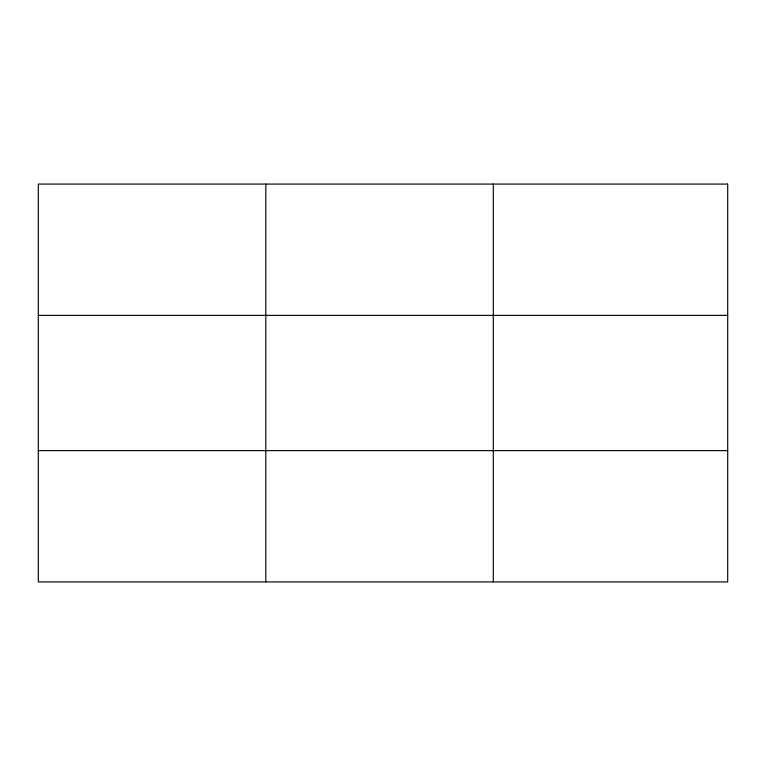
<?xml version="1.0" encoding="UTF-8"?>
<svg xmlns="http://www.w3.org/2000/svg" width="766" height="766" viewBox="0 0 766 766"><rect width="100%" height="100%" fill="white"/><g stroke="black" fill="none" stroke-linecap="round" stroke-linejoin="round"><path stroke-width="1.15" d="M265.802 581.921L265.802 184.079M38.3 315.372L727.7 315.372M38.3 450.628L727.7 450.628M493.304 184.079L493.304 581.921M727.7 184.079L727.7 581.921L38.3 581.921L38.3 184.079L727.7 184.079"/></g></svg>
